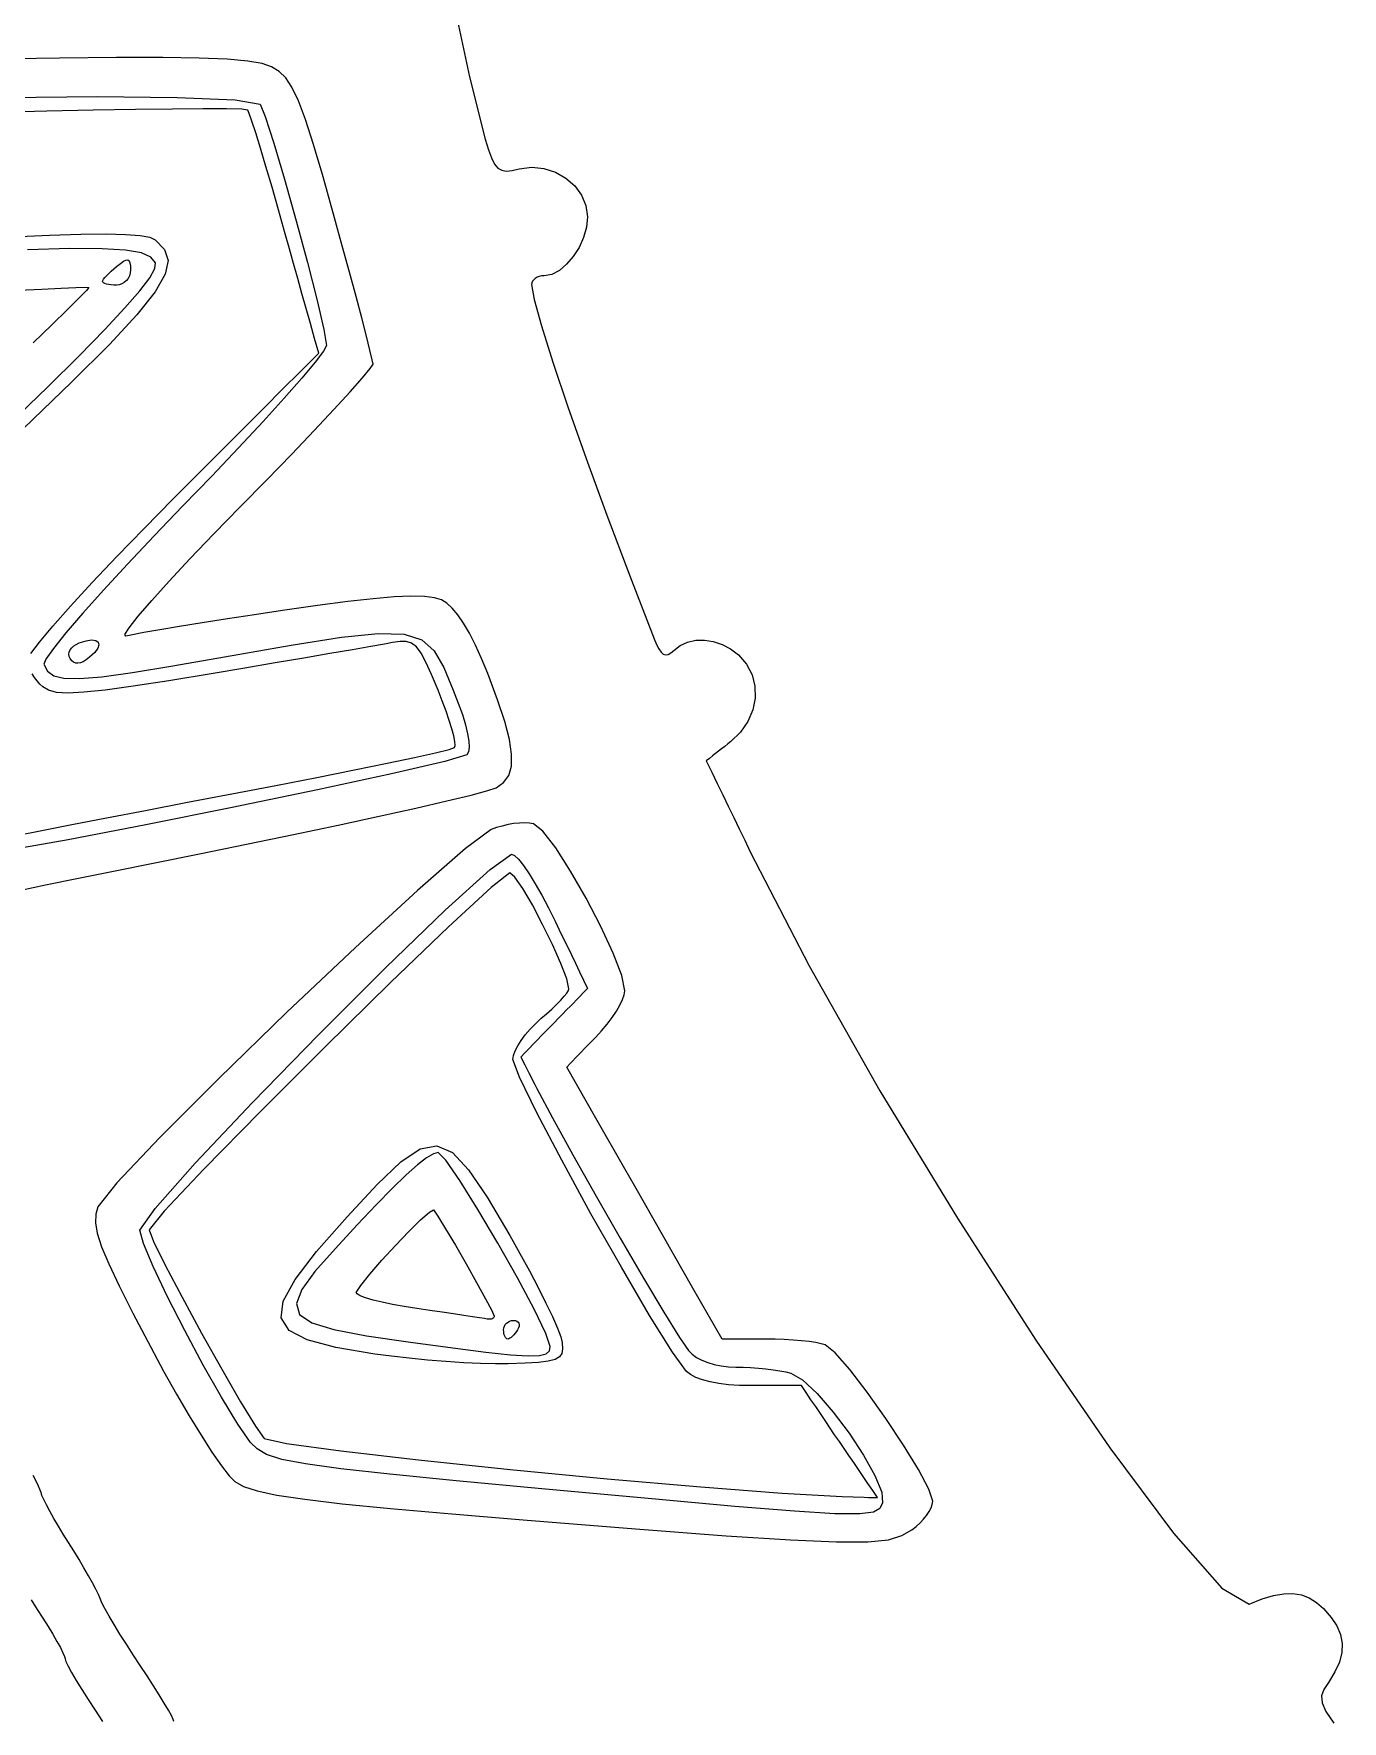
# Model space of a CAD drawing. Extents: x 0.3 to 13.7, y 0.1 to 13.4.
# Drawn here: x 1.951 to 3.51, y 3.7 to 5.711 of the extents above; entities that cross this region are included whole.
import ezdxf

# ---------------------------------------------------------------- set-up
doc = ezdxf.new("R2010")
doc.units = 0
doc.layers.get('0').update_dxf_attribs({"linetype": 'CONTINUOUS'})

msp = doc.modelspace()

# ---------------------------------------------------------------- linework, layer by layer
at = {"color": 0}
for points in [[(2.45014, 5.75418), (2.47054, 5.65913), (2.48931, 5.58513), (2.49322, 5.57232), (2.49675, 5.56256), (2.50032, 5.55539), (2.50424, 5.55062), (2.50879, 5.5479), (2.51432, 5.54704), (2.52121, 5.54769), (2.52974, 5.54953), (2.54454, 5.55143), (2.55908, 5.55003), (2.57281, 5.54563), (2.58518, 5.53868), (2.59576, 5.52946), (2.60394, 5.51844), (2.60921, 5.50597), (2.61111, 5.49229), (2.60986, 5.48008), (2.60639, 5.46783), (2.60101, 5.45594), (2.59412, 5.44521), (2.58615, 5.43593), (2.57747, 5.42865), (2.56842, 5.42393), (2.5594, 5.42225), (2.55638, 5.42204), (2.5536, 5.42139), (2.55106, 5.42042), (2.54883, 5.41917), (2.54699, 5.41758), (2.54563, 5.41581), (2.54476, 5.41385), (2.54443, 5.41174), (2.54747, 5.39404), (2.55615, 5.36274), (2.56976, 5.3195), (2.58778, 5.26617), (2.60949, 5.20475), (2.63422, 5.13699), (2.6614, 5.06472), (2.69032, 4.98986), (2.69319, 4.98301), (2.69596, 4.97775), (2.69868, 4.9739), (2.70133, 4.97157), (2.7041, 4.97071), (2.70708, 4.97114), (2.71024, 4.97293), (2.71376, 4.97597), (2.7214, 4.98193), (2.73025, 4.98594), (2.73996, 4.98801), (2.75032, 4.98822), (2.76085, 4.98654), (2.77138, 4.98301), (2.78147, 4.97765), (2.79081, 4.97054), (2.80046, 4.95942), (2.80697, 4.94672), (2.81039, 4.93317), (2.81065, 4.91906), (2.80789, 4.90494), (2.80214, 4.89133), (2.79346, 4.87869), (2.78185, 4.86746), (2.77815, 4.86453), (2.77453, 4.86165), (2.77083, 4.85878), (2.76719, 4.85596), (2.76351, 4.85308), (2.75988, 4.85021), (2.75618, 4.84733), (2.75256, 4.84446), (2.75906, 4.83089), (2.76563, 4.81739), (2.77214, 4.80376), (2.77865, 4.79031), (2.78521, 4.77675), (2.79172, 4.76318), (2.79824, 4.74968), (2.80479, 4.73606), (2.87494, 4.60021), (2.95942, 4.45133), (3.0516, 4.29943), (3.14501, 4.15429), (3.23301, 4.02593), (3.30908, 3.9241), (3.36669, 3.85878), (3.39919, 3.8399), (3.4145, 3.84586), (3.42817, 3.84993), (3.44032, 3.85215), (3.45133, 3.85249), (3.46132, 3.85086), (3.4706, 3.84733), (3.47933, 3.84185), (3.48779, 3.83442), (3.49701, 3.824), (3.50379, 3.81375), (3.50814, 3.80339), (3.51004, 3.79275), (3.50956, 3.78196), (3.50663, 3.77072), (3.50131, 3.75896), (3.49354, 3.74658), (3.48822, 3.73822), (3.48546, 3.73047), (3.48594, 3.72206), (3.49056, 3.71169), (3.5, 3.69808)], [(1.93604, 4.69038), (1.96544, 4.69646), (2.00265, 4.7041), (2.04644, 4.71294), (2.09554, 4.72304), (2.14876, 4.73378), (2.20486, 4.74522), (2.20486, 4.74522), (2.26096, 4.75678), (2.31407, 4.76785), (2.36301, 4.77849), (2.40653, 4.78814), (2.44342, 4.7966), (2.47244, 4.80365), (2.4924, 4.80897), (2.50211, 4.81228), (2.51107, 4.81868), (2.51714, 4.8271), (2.52035, 4.83811), (2.52067, 4.85215), (2.51807, 4.86968), (2.51247, 4.89117), (2.50385, 4.91721), (2.49219, 4.94824), (2.48481, 4.96619), (2.47754, 4.98226), (2.47043, 4.99631), (2.46343, 5.00836), (2.4566, 5.01839), (2.44993, 5.02636), (2.44342, 5.03233), (2.43713, 5.03618), (2.4286, 5.03874), (2.41667, 5.04021), (2.40076, 5.04042), (2.38053, 5.03956), (2.35553, 5.03738), (2.32536, 5.03401), (2.28956, 5.02935), (2.24767, 5.02333), (2.21419, 5.01833), (2.18213, 5.0134), (2.15213, 5.00874), (2.12511, 5.00435), (2.10167, 5.00043), (2.08268, 4.99707), (2.06896, 4.99451), (2.06108, 4.99278), (2.0599, 4.99474), (2.065, 5.00299), (2.07585, 5.01671), (2.0919, 5.03543), (2.11268, 5.05838), (2.13747, 5.08501), (2.16585, 5.11481), (2.19721, 5.14686), (2.229, 5.17931), (2.25868, 5.2099), (2.2856, 5.23807), (2.30903, 5.26297), (2.3284, 5.28401), (2.34304, 5.30046), (2.35232, 5.31164), (2.35558, 5.31685), (2.3546, 5.3221), (2.35194, 5.33356), (2.34771, 5.35042), (2.34207, 5.37201), (2.33529, 5.39768), (2.32747, 5.4266), (2.3189, 5.45806), (2.30968, 5.49143), (2.29596, 5.54021), (2.28456, 5.57878), (2.27501, 5.60851), (2.26665, 5.63069), (2.259, 5.64681), (2.25151, 5.65793), (2.2436, 5.66564), (2.23469, 5.67111), (2.22358, 5.67497), (2.20637, 5.678), (2.18181, 5.68018), (2.14849, 5.68164), (2.10499, 5.68235), (2.04997, 5.68235), (1.9821, 5.68164), (1.90001, 5.68044)], [(1.91824, 5.63476), (2.02692, 5.63564), (2.12235, 5.63465), (2.1914, 5.63172), (2.22092, 5.62668), (2.22711, 5.61208), (2.23742, 5.58035), (2.25028, 5.53717), (2.26417, 5.48779), (2.27756, 5.43793), (2.28901, 5.39285), (2.29699, 5.35813), (2.30003, 5.33925), (2.2965, 5.33247), (2.28651, 5.31928), (2.27072, 5.30029), (2.24978, 5.27653), (2.2245, 5.24864), (2.19547, 5.21739), (2.16347, 5.1836), (2.12912, 5.148), (2.09489, 5.11247), (2.06321, 5.07883), (2.03461, 5.04779), (2.00993, 5.02018), (1.98981, 4.99681), (1.97483, 4.97835), (1.96582, 4.9656), (1.96332, 4.95936), (1.96778, 4.95133), (1.97521, 4.94575), (1.98736, 4.94276), (2.00586, 4.94233), (2.03256, 4.94456), (2.06901, 4.94954), (2.11708, 4.95736), (2.17844, 4.9681), (2.25792, 4.98199), (2.31793, 4.99154), (2.36176, 4.9961), (2.39258, 4.99522), (2.41368, 4.98856), (2.42833, 4.97547), (2.43972, 4.95562), (2.45117, 4.92844), (2.45714, 4.91325), (2.46197, 4.89947), (2.46565, 4.88732), (2.46826, 4.87668), (2.46972, 4.86778), (2.47006, 4.86062), (2.46924, 4.85525), (2.46724, 4.85167), (2.44092, 4.84364), (2.37771, 4.82883), (2.28944, 4.80968), (2.18787, 4.78863), (2.08496, 4.76807), (1.9924, 4.75038), (1.92215, 4.73801)], [(1.94797, 4.97228), (1.95811, 4.98579), (1.97412, 5.00489), (1.99533, 5.02875), (2.02094, 5.05664), (2.0504, 5.08778), (2.08285, 5.12131), (2.11762, 5.15653), (2.13926, 5.17817), (2.16092, 5.19987), (2.18257, 5.22157), (2.20421, 5.24322), (2.22586, 5.26492), (2.2475, 5.28657), (2.26915, 5.30826), (2.29081, 5.32992), (2.28581, 5.34771), (2.28088, 5.3655), (2.27588, 5.38331), (2.27094, 5.4011), (2.26594, 5.41889), (2.26101, 5.43668), (2.25603, 5.45449), (2.25108, 5.47228), (2.243, 5.50097), (2.23525, 5.52794), (2.22803, 5.55257), (2.22151, 5.57428), (2.21593, 5.59244), (2.21137, 5.60644), (2.20811, 5.61572), (2.20628, 5.61968), (2.19928, 5.62056), (2.18115, 5.62104), (2.15315, 5.62115), (2.11654, 5.62088), (2.07243, 5.62028), (2.02219, 5.61942), (1.9669, 5.61817), (1.90793, 5.61664)], [(1.92551, 5.46864), (1.97032, 5.4706), (2.00749, 5.47179), (2.03749, 5.47211), (2.06087, 5.47157), (2.07813, 5.47032), (2.08974, 5.46815), (2.09619, 5.46522), (2.10704, 5.45361), (2.11133, 5.44038), (2.10807, 5.4241), (2.09608, 5.40306), (2.07422, 5.37576), (2.0415, 5.34056), (1.99675, 5.29585), (1.93892, 5.24007)], [(1.92301, 5.2461), (1.96783, 5.28965), (2.00537, 5.32688), (2.03603, 5.35818), (2.06006, 5.38396), (2.07781, 5.40446), (2.08957, 5.41997), (2.09571, 5.43099), (2.0964, 5.43778), (2.09104, 5.4445), (2.07969, 5.44949), (2.06087, 5.45281), (2.03304, 5.45449), (1.99451, 5.45454), (1.9439, 5.45301)], [(1.93326, 5.40494), (1.96104, 5.40647), (1.98406, 5.40756), (2.00157, 5.40826), (2.01281, 5.40847), (2.01699, 5.40821), (2.01421, 5.40474), (2.00558, 5.39578), (1.99164, 5.382), (1.9731, 5.36393), (1.95053, 5.34218)], [(1.93283, 4.75597), (1.9611, 4.7615), (1.99664, 4.76844), (2.03819, 4.77647), (2.08458, 4.78537), (2.13471, 4.79497), (2.18739, 4.80507), (2.18739, 4.80507), (2.23969, 4.81511), (2.28863, 4.8246), (2.33328, 4.83361), (2.37244, 4.84164), (2.40506, 4.84853), (2.43001, 4.85406), (2.44629, 4.85801), (2.45275, 4.86019), (2.4534, 4.86257), (2.45296, 4.86729), (2.45161, 4.87408), (2.44933, 4.88249), (2.44629, 4.89253), (2.44249, 4.90365), (2.4381, 4.91569), (2.43311, 4.92839), (2.42524, 4.94732), (2.41857, 4.96197), (2.41271, 4.97271), (2.40717, 4.98004), (2.40147, 4.98449), (2.39518, 4.98649), (2.38781, 4.9866), (2.37885, 4.98525), (2.36931, 4.98346), (2.35308, 4.98058), (2.33106, 4.97678), (2.30414, 4.97211), (2.27322, 4.96685), (2.23915, 4.96104), (2.20281, 4.95492), (2.1651, 4.94857), (2.11231, 4.93978), (2.06988, 4.93326), (2.03651, 4.92865), (2.01101, 4.926), (1.99208, 4.92513), (1.97846, 4.92589), (1.96897, 4.92839), (1.96229, 4.93235), (1.95871, 4.93571), (1.95535, 4.93951), (1.95236, 4.94368), (1.94971, 4.94808)], [(2.11822, 3.70003), (2.11757, 3.70236), (2.1154, 3.70697), (2.11176, 3.7136), (2.10688, 3.7219), (2.10097, 3.73161), (2.09407, 3.74246), (2.08643, 3.75429), (2.07824, 3.76665), (2.06982, 3.77935), (2.06174, 3.79189), (2.05414, 3.80399), (2.04719, 3.81532), (2.04118, 3.82553), (2.03624, 3.83436), (2.03256, 3.84136), (2.03039, 3.8464), (2.02838, 3.85113), (2.02528, 3.85742), (2.02132, 3.86501), (2.01654, 3.87364), (2.01118, 3.88303), (2.00532, 3.89285), (1.99918, 3.90306), (1.99283, 3.91308), (1.98665, 3.92296), (1.98079, 3.93261), (1.97538, 3.94185), (1.9706, 3.95036), (1.96653, 3.95796), (1.96338, 3.96431), (1.96121, 3.96924), (1.96018, 3.97254), (1.95921, 3.97564), (1.95719, 3.98025), (1.95426, 3.98606), (1.95053, 3.99283)], [(1.94819, 3.84467), (1.95551, 3.83328), (1.96218, 3.82314), (1.96843, 3.81326), (1.97412, 3.80393), (1.97906, 3.79542), (1.98313, 3.78797), (1.98622, 3.78179), (1.98817, 3.77718), (1.98882, 3.77442), (1.98975, 3.77126), (1.99235, 3.76579), (1.99647, 3.75819), (2.00196, 3.74881), (2.00851, 3.73807), (2.01606, 3.72613), (2.02442, 3.71332), (2.03331, 3.70003)]]:
    msp.add_lwpolyline(points, dxfattribs=at)
for points in [[(2.03331, 5.41531), (2.03369, 5.41644), (2.03467, 5.41803), (2.03618, 5.42003), (2.03825, 5.42236), (2.04069, 5.42492), (2.04351, 5.42763), (2.04665, 5.4305), (2.05003, 5.43338), (2.05464, 5.43701), (2.05838, 5.43956), (2.06125, 5.44092), (2.06347, 5.44103), (2.065, 5.43994), (2.06597, 5.43767), (2.06651, 5.43397), (2.06668, 5.42914), (2.06635, 5.42557), (2.06538, 5.42215), (2.06381, 5.41911), (2.06179, 5.41644), (2.05931, 5.41422), (2.05647, 5.41254), (2.05333, 5.41151), (2.05003, 5.41114), (2.04665, 5.41124), (2.04351, 5.4114), (2.04069, 5.41183), (2.03825, 5.41238), (2.03618, 5.41297), (2.03467, 5.41368), (2.03369, 5.4145), (2.03331, 5.41531)], [(1.99474, 4.96625), (1.99365, 4.96869), (1.99333, 4.97131), (1.99376, 4.9739), (1.99485, 4.97651), (1.99664, 4.97894), (1.99897, 4.98122), (2.0019, 4.98313), (2.00532, 4.98481), (2.01367, 4.98742), (2.02035, 4.98833), (2.02518, 4.98779), (2.0281, 4.98583), (2.02892, 4.98269), (2.02761, 4.97851), (2.02399, 4.97347), (2.0179, 4.96772), (2.014, 4.96468), (2.01036, 4.96251), (2.00711, 4.96115), (2.00407, 4.96056), (2.00136, 4.96078), (1.99892, 4.96175), (1.99669, 4.9636), (1.99474, 4.96625)], [(2.9975, 3.92844), (3.0025, 3.93224), (3.00711, 3.93647), (3.01129, 3.94092), (3.01497, 3.94553), (3.01801, 3.95008), (3.02029, 3.95449), (3.02171, 3.95861), (3.02225, 3.96224), (3.01764, 3.97667), (3.00532, 4.00011), (2.98747, 4.02929), (2.96642, 4.06108), (2.94428, 4.09212), (2.92339, 4.11919), (2.90593, 4.13917), (2.89415, 4.1486), (2.88943, 4.15001), (2.88297, 4.15132), (2.87506, 4.1525), (2.86594, 4.15354), (2.85596, 4.1544), (2.84538, 4.155), (2.83447, 4.15543), (2.82362, 4.1556), (2.77126, 4.1556), (2.7366, 4.21631), (2.72504, 4.2366), (2.71343, 4.25683), (2.70188, 4.27707), (2.69032, 4.29736), (2.66721, 4.33783), (2.65565, 4.35813), (2.62099, 4.41883), (2.60943, 4.43913), (2.58632, 4.4796), (2.5906, 4.4841), (2.59928, 4.493), (2.60362, 4.4975), (2.60796, 4.50196), (2.61225, 4.50635), (2.6166, 4.5109), (2.62093, 4.51535), (2.62788, 4.52289), (2.63439, 4.53065), (2.64025, 4.53857), (2.6454, 4.54622), (2.64962, 4.55344), (2.65283, 4.56), (2.65483, 4.56565), (2.65554, 4.57026), (2.65181, 4.58849), (2.64165, 4.61513), (2.62696, 4.64692), (2.60949, 4.68061), (2.59093, 4.71289), (2.57314, 4.74061), (2.55783, 4.76047), (2.54682, 4.76932), (2.54199, 4.77013), (2.53629, 4.77046), (2.53, 4.77018), (2.52333, 4.76953), (2.51639, 4.76839), (2.50944, 4.76671), (2.50271, 4.76476), (2.49642, 4.76243), (2.46556, 4.73975), (2.40858, 4.69006), (2.33458, 4.62201), (2.25265, 4.54449), (2.17193, 4.4661), (2.10146, 4.39556), (2.0504, 4.34169), (2.02789, 4.31315), (2.02533, 4.30419), (2.0249, 4.29406), (2.02707, 4.28153), (2.03222, 4.26557), (2.04075, 4.24517), (2.05306, 4.21907), (2.06961, 4.18631), (2.09076, 4.14578), (2.10613, 4.11719), (2.12153, 4.08979), (2.1365, 4.06413), (2.15067, 4.0409), (2.16363, 4.02078), (2.17497, 4.0045), (2.18425, 3.99257), (2.19108, 3.98574), (2.20144, 3.97993), (2.21744, 3.97467), (2.2411, 3.96967), (2.27419, 3.96463), (2.31868, 3.95942), (2.37646, 3.95367), (2.44933, 3.94726), (2.53933, 3.93989), (2.67318, 3.92914), (2.77615, 3.92128), (2.85281, 3.91629), (2.90761, 3.91385), (2.94499, 3.91396), (2.9694, 3.9165), (2.98546, 3.92139), (2.9975, 3.92844)], [(2.55653, 3.97721), (2.45449, 3.98682), (2.37576, 3.99457), (2.31717, 4.00103), (2.27528, 4.00678), (2.2469, 4.01221), (2.22874, 4.0179), (2.21739, 4.02458), (2.20958, 4.03239), (2.19433, 4.05419), (2.17492, 4.08615), (2.15321, 4.12451), (2.13118, 4.16569), (2.11068, 4.206), (2.09369, 4.24181), (2.08208, 4.26942), (2.07781, 4.2851), (2.09586, 4.31104), (2.14372, 4.36496), (2.21181, 4.43718), (2.29053, 4.5179), (2.37033, 4.59765), (2.44162, 4.66661), (2.4949, 4.71506), (2.52051, 4.73335), (2.52403, 4.73172), (2.52886, 4.72706), (2.53472, 4.71962), (2.54144, 4.70979), (2.54883, 4.69786), (2.55664, 4.68435), (2.56461, 4.66932), (2.5726, 4.65321), (2.57742, 4.64318), (2.58219, 4.63319), (2.58703, 4.62315), (2.59179, 4.61317), (2.59663, 4.60314), (2.6014, 4.5931), (2.60622, 4.58311), (2.611, 4.57308), (2.60601, 4.56799), (2.60107, 4.56288), (2.5911, 4.55263), (2.58615, 4.54758), (2.58117, 4.54249), (2.57617, 4.53743), (2.57118, 4.53233), (2.56625, 4.52718), (2.55626, 4.51704), (2.55132, 4.51193), (2.53635, 4.49664), (2.53142, 4.49154), (2.53618, 4.48221), (2.53857, 4.47749), (2.54101, 4.47276), (2.54818, 4.45882), (2.55057, 4.4541), (2.56917, 4.41906), (2.59343, 4.37506), (2.62115, 4.3259), (2.64996, 4.27567), (2.67768, 4.22819), (2.70199, 4.18739), (2.7206, 4.15728), (2.73128, 4.14171), (2.73562, 4.13747), (2.74094, 4.13363), (2.74724, 4.13032), (2.75429, 4.1275), (2.76199, 4.12522), (2.77024, 4.12354), (2.77886, 4.1225), (2.78782, 4.12201), (2.79639, 4.1219), (2.80533, 4.12147), (2.81451, 4.12082), (2.82357, 4.11996), (2.83225, 4.11893), (2.84028, 4.11778), (2.84739, 4.11649), (2.85335, 4.11507), (2.86719, 4.10699), (2.88456, 4.09065), (2.90365, 4.06858), (2.92264, 4.04324), (2.93983, 4.01719), (2.95335, 3.993), (2.96149, 3.97325), (2.96235, 3.96039), (2.95904, 3.95383), (2.95161, 3.94938), (2.93539, 3.94715), (2.90565, 3.94743), (2.85758, 3.95042), (2.78657, 3.95622), (2.68782, 3.96511), (2.55653, 3.97721)], [(2.91114, 4.03336), (2.90543, 4.04161), (2.89415, 4.05838), (2.88846, 4.06668), (2.88282, 4.07503), (2.87717, 4.08328), (2.87147, 4.09169), (2.86583, 4.10004), (2.80593, 4.10004), (2.79189, 4.10032), (2.77903, 4.10113), (2.76742, 4.10249), (2.757, 4.10439), (2.74794, 4.10678), (2.74024, 4.10969), (2.73389, 4.11312), (2.729, 4.11703), (2.71212, 4.14003), (2.68494, 4.18371), (2.65136, 4.241), (2.61518, 4.3049), (2.58029, 4.36871), (2.55063, 4.42518), (2.52994, 4.4675), (2.52225, 4.48872), (2.52289, 4.49338), (2.52485, 4.49881), (2.52794, 4.50493), (2.53201, 4.51139), (2.53694, 4.51807), (2.54258, 4.52468), (2.54889, 4.53114), (2.55556, 4.53722), (2.56222, 4.54297), (2.56853, 4.54872), (2.57417, 4.55414), (2.5791, 4.55925), (2.58317, 4.56386), (2.58626, 4.56765), (2.58822, 4.57081), (2.58886, 4.57286), (2.58626, 4.58464), (2.57937, 4.60297), (2.56933, 4.62549), (2.55761, 4.64958), (2.54536, 4.67275), (2.5339, 4.69239), (2.52458, 4.70594), (2.51861, 4.71115), (2.4961, 4.69342), (2.44558, 4.6466), (2.37651, 4.58014), (2.2985, 4.50358), (2.22119, 4.42638), (2.15408, 4.35796), (2.10678, 4.30783), (2.08886, 4.28564), (2.09412, 4.27192), (2.10801, 4.2436), (2.12804, 4.20562), (2.15142, 4.1626), (2.17557, 4.11947), (2.19781, 4.08094), (2.2155, 4.05186), (2.22601, 4.03694), (2.25265, 4.03108), (2.31739, 4.02225), (2.40961, 4.01156), (2.51878, 4.00022), (2.63439, 3.9891), (2.74588, 3.97933), (2.84272, 3.97194), (2.91428, 3.96804), (2.9406, 3.96724), (2.94586, 3.96696), (2.95637, 3.96669), (2.95074, 3.97504), (2.94504, 3.98335), (2.9394, 3.99169), (2.93375, 3.99994), (2.92811, 4.00836), (2.92242, 4.01671), (2.91678, 4.02501), (2.91114, 4.03336)], [(2.35758, 4.13769), (2.31108, 4.14556), (2.27718, 4.15457), (2.25564, 4.1659), (2.24625, 4.18088), (2.24869, 4.20063), (2.26275, 4.22651), (2.28819, 4.25965), (2.32482, 4.30132), (2.36029, 4.33963), (2.38857, 4.36664), (2.41162, 4.38217), (2.43143, 4.3859), (2.45003, 4.37771), (2.46935, 4.35732), (2.49149, 4.32454), (2.51839, 4.27903), (2.53054, 4.2576), (2.54194, 4.23665), (2.5524, 4.21679), (2.56158, 4.1984), (2.56933, 4.18224), (2.57531, 4.16862), (2.57926, 4.1581), (2.58094, 4.15126), (2.58132, 4.14404), (2.58035, 4.13851), (2.57758, 4.13433), (2.57237, 4.13124), (2.56424, 4.12912), (2.55263, 4.12765), (2.53694, 4.12668), (2.51665, 4.12608), (2.50142, 4.12597), (2.48351, 4.12646), (2.4636, 4.12739), (2.44243, 4.12879), (2.42057, 4.13053), (2.39871, 4.13265), (2.3775, 4.1351), (2.35758, 4.13769)], [(2.56668, 4.14654), (2.56142, 4.16217), (2.54742, 4.19103), (2.5275, 4.2284), (2.50429, 4.26958), (2.48053, 4.30985), (2.45899, 4.34446), (2.44233, 4.3686), (2.43332, 4.37782), (2.42751, 4.37614), (2.41932, 4.37131), (2.40858, 4.36301), (2.39518, 4.35101), (2.37885, 4.33529), (2.35943, 4.31554), (2.33675, 4.29161), (2.31065, 4.26351), (2.2864, 4.23606), (2.27067, 4.21451), (2.26421, 4.19781), (2.2679, 4.18494), (2.2825, 4.17492), (2.30886, 4.16672), (2.34776, 4.15935), (2.40001, 4.15181), (2.45068, 4.14501), (2.48996, 4.14003), (2.51932, 4.13693), (2.54015, 4.13558), (2.55387, 4.13585), (2.56196, 4.13781), (2.56569, 4.14139), (2.56668, 4.14654)], [(2.40788, 4.19179), (2.39274, 4.19417), (2.37879, 4.19667), (2.36632, 4.19933), (2.35553, 4.20193), (2.34674, 4.20458), (2.34033, 4.20703), (2.33653, 4.20925), (2.33561, 4.21115), (2.34099, 4.21951), (2.35172, 4.23292), (2.36604, 4.24935), (2.38217, 4.26699), (2.39817, 4.28369), (2.41228, 4.29769), (2.42264, 4.30686), (2.42746, 4.30935), (2.43267, 4.30186), (2.44185, 4.28694), (2.45361, 4.26719), (2.46647, 4.24501), (2.47894, 4.22299), (2.48969, 4.20361), (2.49718, 4.1894), (2.5, 4.18283), (2.49983, 4.18186), (2.49935, 4.18104), (2.49858, 4.18028), (2.49756, 4.17974), (2.49631, 4.17931), (2.4949, 4.17914), (2.49333, 4.1791), (2.49164, 4.17931), (2.48844, 4.17985), (2.48247, 4.18078), (2.47407, 4.18201), (2.4636, 4.1836), (2.45139, 4.18539), (2.43782, 4.18739), (2.42318, 4.18956), (2.40788, 4.19179)], [(2.51112, 4.16661), (2.51133, 4.16889), (2.51204, 4.17101), (2.51313, 4.1729), (2.51454, 4.17453), (2.51633, 4.17583), (2.51828, 4.17692), (2.52051, 4.17757), (2.52289, 4.17779), (2.52513, 4.17757), (2.52692, 4.17692), (2.52826, 4.17583), (2.52919, 4.17453), (2.52957, 4.1729), (2.52951, 4.17101), (2.52892, 4.16889), (2.52778, 4.16661), (2.52632, 4.16444), (2.52474, 4.16238), (2.52311, 4.16049), (2.52149, 4.15886), (2.51992, 4.1575), (2.51844, 4.15647), (2.51714, 4.15582), (2.516, 4.1556), (2.51503, 4.15582), (2.51411, 4.15647), (2.51329, 4.1575), (2.51253, 4.15886), (2.51193, 4.16049), (2.5115, 4.16238), (2.51124, 4.16444), (2.51112, 4.16661)]]:
    msp.add_lwpolyline(points, close=True, dxfattribs=at)

doc.saveas('drawing.dxf')
